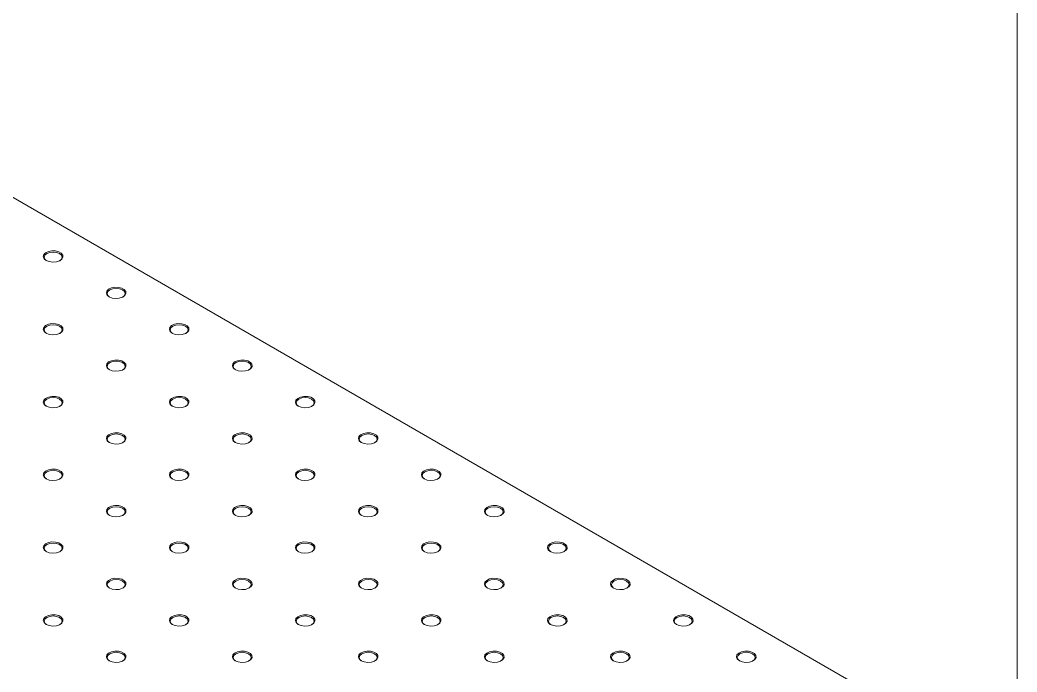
# Model space of a CAD drawing. Header units: inches. Extents: x 0.1 to 10.9, y 0 to 8.5.
# Drawn here: x 9.927 to 10.944, y 7.018 to 7.683 of the extents above; entities that cross this region are included whole.
import ezdxf

# ---------------------------------------------------------------- set-up
doc = ezdxf.new("R2010")
doc.units = ezdxf.units.IN
doc.header["$MEASUREMENT"] = 0

msp = doc.modelspace()

# ---------------------------------------------------------------- linework, layer by layer
at = {"color": 7, "linetype": 'Continuous', "lineweight": 18}
for p, q in [((10.9445, 0.0356), (10.9445, 8.4506)), ((10.7882, 7.0013), (8.4901, 8.3279))]:
    msp.add_line(p, q, dxfattribs=at)
at = {"color": 7, "linetype": 'Continuous', "lineweight": 18, "flags": 128}
for points in [[(9.9541, 7.4382), (9.952, 7.44), (9.9511, 7.442), (9.9516, 7.4442), (9.9534, 7.446), (9.9563, 7.4474), (9.9598, 7.4481), (9.9635, 7.448), (9.9668, 7.4471), (9.9694, 7.4456), (9.9709, 7.4436), (9.9711, 7.4415), (9.9699, 7.4395), (9.9676, 7.4379), (9.9644, 7.4368), (9.9607, 7.4365), (9.9571, 7.437), (9.9541, 7.4382)], [(9.9679, 7.438), (9.9696, 7.4396), (9.9703, 7.4416), (9.9696, 7.4436), (9.9676, 7.4453), (9.9647, 7.4464), (9.9612, 7.4468), (9.9577, 7.4464), (9.9547, 7.4453), (9.9527, 7.4436), (9.952, 7.4416), (9.9527, 7.4396), (9.9544, 7.438)], [(10.0183, 7.4011), (10.0163, 7.4029), (10.0154, 7.4049), (10.0159, 7.407), (10.0177, 7.4089), (10.0206, 7.4103), (10.0241, 7.4109), (10.0277, 7.4108), (10.0311, 7.41), (10.0337, 7.4085), (10.0352, 7.4065), (10.0354, 7.4044), (10.0342, 7.4024), (10.0319, 7.4007), (10.0286, 7.3997), (10.025, 7.3994), (10.0214, 7.3999), (10.0183, 7.4011)], [(10.0322, 7.4009), (10.0339, 7.4024), (10.0346, 7.4045), (10.0339, 7.4065), (10.0319, 7.4082), (10.0289, 7.4093), (10.0254, 7.4097), (10.0219, 7.4093), (10.019, 7.4082), (10.017, 7.4065), (10.0163, 7.4045), (10.017, 7.4024), (10.0187, 7.4009)], [(9.9541, 7.364), (9.952, 7.3658), (9.9511, 7.3678), (9.9516, 7.3699), (9.9534, 7.3718), (9.9563, 7.3732), (9.9598, 7.3738), (9.9635, 7.3737), (9.9668, 7.3729), (9.9694, 7.3714), (9.9709, 7.3694), (9.9711, 7.3673), (9.9699, 7.3653), (9.9676, 7.3636), (9.9644, 7.3626), (9.9607, 7.3623), (9.9571, 7.3628), (9.9541, 7.364)], [(9.9679, 7.3638), (9.9696, 7.3653), (9.9703, 7.3674), (9.9696, 7.3694), (9.9676, 7.3711), (9.9647, 7.3722), (9.9612, 7.3726), (9.9577, 7.3722), (9.9547, 7.3711), (9.9527, 7.3694), (9.952, 7.3674), (9.9527, 7.3653), (9.9544, 7.3638)], [(10.0826, 7.364), (10.0805, 7.3658), (10.0797, 7.3678), (10.0802, 7.3699), (10.082, 7.3718), (10.0848, 7.3732), (10.0883, 7.3738), (10.092, 7.3737), (10.0954, 7.3729), (10.098, 7.3714), (10.0995, 7.3694), (10.0997, 7.3673), (10.0985, 7.3653), (10.0961, 7.3636), (10.0929, 7.3626), (10.0893, 7.3623), (10.0857, 7.3628), (10.0826, 7.364)], [(10.0965, 7.3638), (10.0982, 7.3653), (10.0989, 7.3674), (10.0982, 7.3694), (10.0962, 7.3711), (10.0932, 7.3722), (10.0897, 7.3726), (10.0862, 7.3722), (10.0833, 7.3711), (10.0813, 7.3694), (10.0806, 7.3674), (10.0813, 7.3653), (10.083, 7.3638)], [(10.0183, 7.3269), (10.0163, 7.3286), (10.0154, 7.3307), (10.0159, 7.3328), (10.0177, 7.3347), (10.0206, 7.336), (10.0241, 7.3367), (10.0277, 7.3366), (10.0311, 7.3358), (10.0337, 7.3343), (10.0352, 7.3323), (10.0354, 7.3302), (10.0342, 7.3282), (10.0319, 7.3265), (10.0286, 7.3255), (10.025, 7.3252), (10.0214, 7.3257), (10.0183, 7.3269)], [(10.0322, 7.3267), (10.0339, 7.3282), (10.0346, 7.3302), (10.0339, 7.3323), (10.0319, 7.334), (10.0289, 7.3351), (10.0254, 7.3355), (10.0219, 7.3351), (10.019, 7.334), (10.017, 7.3323), (10.0163, 7.3302), (10.017, 7.3282), (10.0187, 7.3267)], [(10.1469, 7.3269), (10.1448, 7.3286), (10.144, 7.3307), (10.1445, 7.3328), (10.1463, 7.3347), (10.1491, 7.336), (10.1526, 7.3367), (10.1563, 7.3366), (10.1597, 7.3358), (10.1623, 7.3343), (10.1638, 7.3323), (10.164, 7.3302), (10.1628, 7.3282), (10.1604, 7.3265), (10.1572, 7.3255), (10.1535, 7.3252), (10.15, 7.3257), (10.1469, 7.3269)], [(10.1608, 7.3267), (10.1624, 7.3282), (10.1631, 7.3302), (10.1624, 7.3323), (10.1605, 7.334), (10.1575, 7.3351), (10.154, 7.3355), (10.1505, 7.3351), (10.1475, 7.334), (10.1456, 7.3323), (10.1449, 7.3302), (10.1456, 7.3282), (10.1472, 7.3267)], [(9.9541, 7.2898), (9.952, 7.2915), (9.9511, 7.2936), (9.9516, 7.2957), (9.9534, 7.2976), (9.9563, 7.2989), (9.9598, 7.2996), (9.9635, 7.2995), (9.9668, 7.2987), (9.9694, 7.2972), (9.9709, 7.2952), (9.9711, 7.2931), (9.9699, 7.2911), (9.9676, 7.2894), (9.9644, 7.2884), (9.9607, 7.2881), (9.9571, 7.2886), (9.9541, 7.2898)], [(9.9679, 7.2896), (9.9696, 7.2911), (9.9703, 7.2931), (9.9696, 7.2951), (9.9676, 7.2969), (9.9647, 7.298), (9.9612, 7.2984), (9.9577, 7.298), (9.9547, 7.2969), (9.9527, 7.2951), (9.952, 7.2931), (9.9527, 7.2911), (9.9544, 7.2896)], [(10.0826, 7.2898), (10.0805, 7.2915), (10.0797, 7.2936), (10.0802, 7.2957), (10.082, 7.2976), (10.0848, 7.2989), (10.0883, 7.2996), (10.092, 7.2995), (10.0954, 7.2987), (10.098, 7.2972), (10.0995, 7.2952), (10.0997, 7.2931), (10.0985, 7.2911), (10.0961, 7.2894), (10.0929, 7.2884), (10.0893, 7.2881), (10.0857, 7.2886), (10.0826, 7.2898)], [(10.0965, 7.2896), (10.0982, 7.2911), (10.0989, 7.2931), (10.0982, 7.2951), (10.0962, 7.2969), (10.0932, 7.298), (10.0897, 7.2984), (10.0862, 7.298), (10.0833, 7.2969), (10.0813, 7.2951), (10.0806, 7.2931), (10.0813, 7.2911), (10.083, 7.2896)], [(10.2112, 7.2898), (10.2091, 7.2915), (10.2083, 7.2936), (10.2088, 7.2957), (10.2106, 7.2976), (10.2134, 7.2989), (10.2169, 7.2996), (10.2206, 7.2995), (10.224, 7.2987), (10.2266, 7.2972), (10.2281, 7.2952), (10.2282, 7.2931), (10.2271, 7.2911), (10.2247, 7.2894), (10.2215, 7.2884), (10.2178, 7.2881), (10.2142, 7.2886), (10.2112, 7.2898)], [(10.2251, 7.2896), (10.2267, 7.2911), (10.2274, 7.2931), (10.2267, 7.2951), (10.2248, 7.2969), (10.2218, 7.298), (10.2183, 7.2984), (10.2148, 7.298), (10.2118, 7.2969), (10.2099, 7.2951), (10.2092, 7.2931), (10.2099, 7.2911), (10.2115, 7.2896)], [(10.0183, 7.2527), (10.0163, 7.2544), (10.0154, 7.2565), (10.0159, 7.2586), (10.0177, 7.2605), (10.0206, 7.2618), (10.0241, 7.2625), (10.0277, 7.2624), (10.0311, 7.2615), (10.0337, 7.26), (10.0352, 7.2581), (10.0354, 7.256), (10.0342, 7.2539), (10.0319, 7.2523), (10.0286, 7.2513), (10.025, 7.251), (10.0214, 7.2515), (10.0183, 7.2527)], [(10.0322, 7.2525), (10.0339, 7.254), (10.0346, 7.256), (10.0339, 7.258), (10.0319, 7.2598), (10.0289, 7.2609), (10.0254, 7.2613), (10.0219, 7.2609), (10.019, 7.2598), (10.017, 7.258), (10.0163, 7.256), (10.017, 7.254), (10.0187, 7.2525)], [(10.1469, 7.2527), (10.1448, 7.2544), (10.144, 7.2565), (10.1445, 7.2586), (10.1463, 7.2605), (10.1491, 7.2618), (10.1526, 7.2625), (10.1563, 7.2624), (10.1597, 7.2615), (10.1623, 7.26), (10.1638, 7.2581), (10.164, 7.256), (10.1628, 7.2539), (10.1604, 7.2523), (10.1572, 7.2513), (10.1535, 7.251), (10.15, 7.2515), (10.1469, 7.2527)], [(10.1608, 7.2525), (10.1624, 7.254), (10.1631, 7.256), (10.1624, 7.258), (10.1605, 7.2598), (10.1575, 7.2609), (10.154, 7.2613), (10.1505, 7.2609), (10.1475, 7.2598), (10.1456, 7.258), (10.1449, 7.256), (10.1456, 7.254), (10.1472, 7.2525)], [(10.2755, 7.2527), (10.2734, 7.2544), (10.2725, 7.2565), (10.273, 7.2586), (10.2748, 7.2605), (10.2777, 7.2618), (10.2812, 7.2625), (10.2849, 7.2624), (10.2883, 7.2615), (10.2909, 7.26), (10.2924, 7.2581), (10.2925, 7.256), (10.2913, 7.2539), (10.289, 7.2523), (10.2858, 7.2513), (10.2821, 7.251), (10.2785, 7.2515), (10.2755, 7.2527)], [(10.2893, 7.2525), (10.291, 7.254), (10.2917, 7.256), (10.291, 7.258), (10.289, 7.2598), (10.2861, 7.2609), (10.2826, 7.2613), (10.2791, 7.2609), (10.2761, 7.2598), (10.2741, 7.258), (10.2734, 7.256), (10.2741, 7.254), (10.2758, 7.2525)], [(9.9541, 7.2156), (9.952, 7.2173), (9.9511, 7.2194), (9.9516, 7.2215), (9.9534, 7.2234), (9.9563, 7.2247), (9.9598, 7.2254), (9.9635, 7.2253), (9.9668, 7.2244), (9.9694, 7.2229), (9.9709, 7.221), (9.9711, 7.2189), (9.9699, 7.2168), (9.9676, 7.2152), (9.9644, 7.2142), (9.9607, 7.2139), (9.9571, 7.2143), (9.9541, 7.2156)], [(9.9679, 7.2154), (9.9696, 7.2169), (9.9703, 7.2189), (9.9696, 7.2209), (9.9676, 7.2226), (9.9647, 7.2238), (9.9612, 7.2242), (9.9577, 7.2238), (9.9547, 7.2226), (9.9527, 7.2209), (9.952, 7.2189), (9.9527, 7.2169), (9.9544, 7.2154)], [(10.0826, 7.2156), (10.0805, 7.2173), (10.0797, 7.2194), (10.0802, 7.2215), (10.082, 7.2234), (10.0848, 7.2247), (10.0883, 7.2254), (10.092, 7.2253), (10.0954, 7.2244), (10.098, 7.2229), (10.0995, 7.221), (10.0997, 7.2189), (10.0985, 7.2168), (10.0961, 7.2152), (10.0929, 7.2142), (10.0893, 7.2139), (10.0857, 7.2143), (10.0826, 7.2156)], [(10.0965, 7.2154), (10.0982, 7.2169), (10.0989, 7.2189), (10.0982, 7.2209), (10.0962, 7.2226), (10.0932, 7.2238), (10.0897, 7.2242), (10.0862, 7.2238), (10.0833, 7.2226), (10.0813, 7.2209), (10.0806, 7.2189), (10.0813, 7.2169), (10.083, 7.2154)], [(10.2112, 7.2156), (10.2091, 7.2173), (10.2083, 7.2194), (10.2088, 7.2215), (10.2106, 7.2234), (10.2134, 7.2247), (10.2169, 7.2254), (10.2206, 7.2253), (10.224, 7.2244), (10.2266, 7.2229), (10.2281, 7.221), (10.2282, 7.2189), (10.2271, 7.2168), (10.2247, 7.2152), (10.2215, 7.2142), (10.2178, 7.2139), (10.2142, 7.2143), (10.2112, 7.2156)], [(10.2251, 7.2154), (10.2267, 7.2169), (10.2274, 7.2189), (10.2267, 7.2209), (10.2248, 7.2226), (10.2218, 7.2238), (10.2183, 7.2242), (10.2148, 7.2238), (10.2118, 7.2226), (10.2099, 7.2209), (10.2092, 7.2189), (10.2099, 7.2169), (10.2115, 7.2154)], [(10.3398, 7.2156), (10.3377, 7.2173), (10.3368, 7.2194), (10.3373, 7.2215), (10.3391, 7.2234), (10.342, 7.2247), (10.3455, 7.2254), (10.3492, 7.2253), (10.3525, 7.2244), (10.3551, 7.2229), (10.3566, 7.221), (10.3568, 7.2189), (10.3556, 7.2168), (10.3533, 7.2152), (10.35, 7.2142), (10.3464, 7.2139), (10.3428, 7.2143), (10.3398, 7.2156)], [(10.3536, 7.2154), (10.3553, 7.2169), (10.356, 7.2189), (10.3553, 7.2209), (10.3533, 7.2226), (10.3504, 7.2238), (10.3469, 7.2242), (10.3434, 7.2238), (10.3404, 7.2226), (10.3384, 7.2209), (10.3377, 7.2189), (10.3384, 7.2169), (10.3401, 7.2154)], [(10.0183, 7.1784), (10.0163, 7.1802), (10.0154, 7.1823), (10.0159, 7.1844), (10.0177, 7.1863), (10.0206, 7.1876), (10.0241, 7.1883), (10.0277, 7.1882), (10.0311, 7.1873), (10.0337, 7.1858), (10.0352, 7.1839), (10.0354, 7.1817), (10.0342, 7.1797), (10.0319, 7.1781), (10.0286, 7.177), (10.025, 7.1768), (10.0214, 7.1772), (10.0183, 7.1784)], [(10.0322, 7.1783), (10.0339, 7.1798), (10.0346, 7.1818), (10.0339, 7.1838), (10.0319, 7.1855), (10.0289, 7.1867), (10.0254, 7.1871), (10.0219, 7.1867), (10.019, 7.1855), (10.017, 7.1838), (10.0163, 7.1818), (10.017, 7.1798), (10.0187, 7.1783)], [(10.1469, 7.1784), (10.1448, 7.1802), (10.144, 7.1823), (10.1445, 7.1844), (10.1463, 7.1863), (10.1491, 7.1876), (10.1526, 7.1883), (10.1563, 7.1882), (10.1597, 7.1873), (10.1623, 7.1858), (10.1638, 7.1839), (10.164, 7.1817), (10.1628, 7.1797), (10.1604, 7.1781), (10.1572, 7.177), (10.1535, 7.1768), (10.15, 7.1772), (10.1469, 7.1784)], [(10.1608, 7.1783), (10.1624, 7.1798), (10.1631, 7.1818), (10.1624, 7.1838), (10.1605, 7.1855), (10.1575, 7.1867), (10.154, 7.1871), (10.1505, 7.1867), (10.1475, 7.1855), (10.1456, 7.1838), (10.1449, 7.1818), (10.1456, 7.1798), (10.1472, 7.1783)], [(10.2755, 7.1784), (10.2734, 7.1802), (10.2725, 7.1823), (10.273, 7.1844), (10.2748, 7.1863), (10.2777, 7.1876), (10.2812, 7.1883), (10.2849, 7.1882), (10.2883, 7.1873), (10.2909, 7.1858), (10.2924, 7.1839), (10.2925, 7.1817), (10.2913, 7.1797), (10.289, 7.1781), (10.2858, 7.177), (10.2821, 7.1768), (10.2785, 7.1772), (10.2755, 7.1784)], [(10.2893, 7.1783), (10.291, 7.1798), (10.2917, 7.1818), (10.291, 7.1838), (10.289, 7.1855), (10.2861, 7.1867), (10.2826, 7.1871), (10.2791, 7.1867), (10.2761, 7.1855), (10.2741, 7.1838), (10.2734, 7.1818), (10.2741, 7.1798), (10.2758, 7.1783)], [(10.404, 7.1784), (10.4019, 7.1802), (10.4011, 7.1823), (10.4016, 7.1844), (10.4034, 7.1863), (10.4063, 7.1876), (10.4098, 7.1883), (10.4134, 7.1882), (10.4168, 7.1873), (10.4194, 7.1858), (10.4209, 7.1839), (10.4211, 7.1817), (10.4199, 7.1797), (10.4176, 7.1781), (10.4143, 7.177), (10.4107, 7.1768), (10.4071, 7.1772), (10.404, 7.1784)], [(10.4179, 7.1783), (10.4196, 7.1798), (10.4203, 7.1818), (10.4196, 7.1838), (10.4176, 7.1855), (10.4146, 7.1867), (10.4111, 7.1871), (10.4076, 7.1867), (10.4047, 7.1855), (10.4027, 7.1838), (10.402, 7.1818), (10.4027, 7.1798), (10.4044, 7.1783)], [(9.9541, 7.1413), (9.952, 7.1431), (9.9511, 7.1452), (9.9516, 7.1473), (9.9534, 7.1491), (9.9563, 7.1505), (9.9598, 7.1512), (9.9635, 7.1511), (9.9668, 7.1502), (9.9694, 7.1487), (9.9709, 7.1468), (9.9711, 7.1446), (9.9699, 7.1426), (9.9676, 7.141), (9.9644, 7.1399), (9.9607, 7.1396), (9.9571, 7.1401), (9.9541, 7.1413)], [(10.0826, 7.1413), (10.0805, 7.1431), (10.0797, 7.1452), (10.0802, 7.1473), (10.082, 7.1491), (10.0848, 7.1505), (10.0883, 7.1512), (10.092, 7.1511), (10.0954, 7.1502), (10.098, 7.1487), (10.0995, 7.1468), (10.0997, 7.1446), (10.0985, 7.1426), (10.0961, 7.141), (10.0929, 7.1399), (10.0893, 7.1396), (10.0857, 7.1401), (10.0826, 7.1413)], [(10.2112, 7.1413), (10.2091, 7.1431), (10.2083, 7.1452), (10.2088, 7.1473), (10.2106, 7.1491), (10.2134, 7.1505), (10.2169, 7.1512), (10.2206, 7.1511), (10.224, 7.1502), (10.2266, 7.1487), (10.2281, 7.1468), (10.2282, 7.1446), (10.2271, 7.1426), (10.2247, 7.141), (10.2215, 7.1399), (10.2178, 7.1396), (10.2142, 7.1401), (10.2112, 7.1413)], [(10.3398, 7.1413), (10.3377, 7.1431), (10.3368, 7.1452), (10.3373, 7.1473), (10.3391, 7.1491), (10.342, 7.1505), (10.3455, 7.1512), (10.3492, 7.1511), (10.3525, 7.1502), (10.3551, 7.1487), (10.3566, 7.1468), (10.3568, 7.1446), (10.3556, 7.1426), (10.3533, 7.141), (10.35, 7.1399), (10.3464, 7.1396), (10.3428, 7.1401), (10.3398, 7.1413)], [(10.4683, 7.1413), (10.4662, 7.1431), (10.4654, 7.1452), (10.4659, 7.1473), (10.4677, 7.1491), (10.4705, 7.1505), (10.474, 7.1512), (10.4777, 7.1511), (10.4811, 7.1502), (10.4837, 7.1487), (10.4852, 7.1468), (10.4854, 7.1446), (10.4842, 7.1426), (10.4818, 7.141), (10.4786, 7.1399), (10.475, 7.1396), (10.4714, 7.1401), (10.4683, 7.1413)], [(9.9679, 7.1412), (9.9696, 7.1427), (9.9703, 7.1447), (9.9696, 7.1467), (9.9676, 7.1484), (9.9647, 7.1496), (9.9612, 7.15), (9.9577, 7.1496), (9.9547, 7.1484), (9.9527, 7.1467), (9.952, 7.1447), (9.9527, 7.1427), (9.9544, 7.1412)], [(10.0965, 7.1412), (10.0982, 7.1427), (10.0989, 7.1447), (10.0982, 7.1467), (10.0962, 7.1484), (10.0932, 7.1496), (10.0897, 7.15), (10.0862, 7.1496), (10.0833, 7.1484), (10.0813, 7.1467), (10.0806, 7.1447), (10.0813, 7.1427), (10.083, 7.1412)], [(10.2251, 7.1412), (10.2267, 7.1427), (10.2274, 7.1447), (10.2267, 7.1467), (10.2248, 7.1484), (10.2218, 7.1496), (10.2183, 7.15), (10.2148, 7.1496), (10.2118, 7.1484), (10.2099, 7.1467), (10.2092, 7.1447), (10.2099, 7.1427), (10.2115, 7.1412)], [(10.3536, 7.1412), (10.3553, 7.1427), (10.356, 7.1447), (10.3553, 7.1467), (10.3533, 7.1484), (10.3504, 7.1496), (10.3469, 7.15), (10.3434, 7.1496), (10.3404, 7.1484), (10.3384, 7.1467), (10.3377, 7.1447), (10.3384, 7.1427), (10.3401, 7.1412)], [(10.4822, 7.1412), (10.4839, 7.1427), (10.4846, 7.1447), (10.4839, 7.1467), (10.4819, 7.1484), (10.4789, 7.1496), (10.4754, 7.15), (10.4719, 7.1496), (10.469, 7.1484), (10.467, 7.1467), (10.4663, 7.1447), (10.467, 7.1427), (10.4687, 7.1412)], [(10.0183, 7.1042), (10.0163, 7.106), (10.0154, 7.1081), (10.0159, 7.1102), (10.0177, 7.112), (10.0206, 7.1134), (10.0241, 7.1141), (10.0277, 7.114), (10.0311, 7.1131), (10.0337, 7.1116), (10.0352, 7.1097), (10.0354, 7.1075), (10.0342, 7.1055), (10.0319, 7.1039), (10.0286, 7.1028), (10.025, 7.1025), (10.0214, 7.103), (10.0183, 7.1042)], [(10.0322, 7.104), (10.0339, 7.1056), (10.0346, 7.1076), (10.0339, 7.1096), (10.0319, 7.1113), (10.0289, 7.1125), (10.0254, 7.1129), (10.0219, 7.1125), (10.019, 7.1113), (10.017, 7.1096), (10.0163, 7.1076), (10.017, 7.1056), (10.0187, 7.104)], [(10.1469, 7.1042), (10.1448, 7.106), (10.144, 7.1081), (10.1445, 7.1102), (10.1463, 7.112), (10.1491, 7.1134), (10.1526, 7.1141), (10.1563, 7.114), (10.1597, 7.1131), (10.1623, 7.1116), (10.1638, 7.1097), (10.164, 7.1075), (10.1628, 7.1055), (10.1604, 7.1039), (10.1572, 7.1028), (10.1535, 7.1025), (10.15, 7.103), (10.1469, 7.1042)], [(10.1608, 7.104), (10.1624, 7.1056), (10.1631, 7.1076), (10.1624, 7.1096), (10.1605, 7.1113), (10.1575, 7.1125), (10.154, 7.1129), (10.1505, 7.1125), (10.1475, 7.1113), (10.1456, 7.1096), (10.1449, 7.1076), (10.1456, 7.1056), (10.1472, 7.104)], [(10.2755, 7.1042), (10.2734, 7.106), (10.2725, 7.1081), (10.273, 7.1102), (10.2748, 7.112), (10.2777, 7.1134), (10.2812, 7.1141), (10.2849, 7.114), (10.2883, 7.1131), (10.2909, 7.1116), (10.2924, 7.1097), (10.2925, 7.1075), (10.2913, 7.1055), (10.289, 7.1039), (10.2858, 7.1028), (10.2821, 7.1025), (10.2785, 7.103), (10.2755, 7.1042)], [(10.2893, 7.104), (10.291, 7.1056), (10.2917, 7.1076), (10.291, 7.1096), (10.289, 7.1113), (10.2861, 7.1125), (10.2826, 7.1129), (10.2791, 7.1125), (10.2761, 7.1113), (10.2741, 7.1096), (10.2734, 7.1076), (10.2741, 7.1056), (10.2758, 7.104)], [(10.404, 7.1042), (10.4019, 7.106), (10.4011, 7.1081), (10.4016, 7.1102), (10.4034, 7.112), (10.4063, 7.1134), (10.4098, 7.1141), (10.4134, 7.114), (10.4168, 7.1131), (10.4194, 7.1116), (10.4209, 7.1097), (10.4211, 7.1075), (10.4199, 7.1055), (10.4176, 7.1039), (10.4143, 7.1028), (10.4107, 7.1025), (10.4071, 7.103), (10.404, 7.1042)], [(10.4179, 7.104), (10.4196, 7.1056), (10.4203, 7.1076), (10.4196, 7.1096), (10.4176, 7.1113), (10.4146, 7.1125), (10.4111, 7.1129), (10.4076, 7.1125), (10.4047, 7.1113), (10.4027, 7.1096), (10.402, 7.1076), (10.4027, 7.1056), (10.4044, 7.104)], [(10.5326, 7.1042), (10.5305, 7.106), (10.5297, 7.1081), (10.5302, 7.1102), (10.532, 7.112), (10.5348, 7.1134), (10.5383, 7.1141), (10.542, 7.114), (10.5454, 7.1131), (10.548, 7.1116), (10.5495, 7.1097), (10.5497, 7.1075), (10.5485, 7.1055), (10.5461, 7.1039), (10.5429, 7.1028), (10.5392, 7.1025), (10.5356, 7.103), (10.5326, 7.1042)], [(10.5465, 7.104), (10.5481, 7.1056), (10.5488, 7.1076), (10.5481, 7.1096), (10.5462, 7.1113), (10.5432, 7.1125), (10.5397, 7.1129), (10.5362, 7.1125), (10.5332, 7.1113), (10.5313, 7.1096), (10.5306, 7.1076), (10.5313, 7.1056), (10.5329, 7.104)], [(9.9541, 7.0671), (9.952, 7.0689), (9.9511, 7.0709), (9.9516, 7.0731), (9.9534, 7.0749), (9.9563, 7.0763), (9.9598, 7.077), (9.9635, 7.0769), (9.9668, 7.076), (9.9694, 7.0745), (9.9709, 7.0725), (9.9711, 7.0704), (9.9699, 7.0684), (9.9676, 7.0668), (9.9644, 7.0657), (9.9607, 7.0654), (9.9571, 7.0659), (9.9541, 7.0671)], [(9.9679, 7.0669), (9.9696, 7.0685), (9.9703, 7.0705), (9.9696, 7.0725), (9.9676, 7.0742), (9.9647, 7.0753), (9.9612, 7.0757), (9.9577, 7.0753), (9.9547, 7.0742), (9.9527, 7.0725), (9.952, 7.0705), (9.9527, 7.0685), (9.9544, 7.0669)], [(10.0826, 7.0671), (10.0805, 7.0689), (10.0797, 7.0709), (10.0802, 7.0731), (10.082, 7.0749), (10.0848, 7.0763), (10.0883, 7.077), (10.092, 7.0769), (10.0954, 7.076), (10.098, 7.0745), (10.0995, 7.0725), (10.0997, 7.0704), (10.0985, 7.0684), (10.0961, 7.0668), (10.0929, 7.0657), (10.0893, 7.0654), (10.0857, 7.0659), (10.0826, 7.0671)], [(10.0965, 7.0669), (10.0982, 7.0685), (10.0989, 7.0705), (10.0982, 7.0725), (10.0962, 7.0742), (10.0932, 7.0753), (10.0897, 7.0757), (10.0862, 7.0753), (10.0833, 7.0742), (10.0813, 7.0725), (10.0806, 7.0705), (10.0813, 7.0685), (10.083, 7.0669)], [(10.2112, 7.0671), (10.2091, 7.0689), (10.2083, 7.0709), (10.2088, 7.0731), (10.2106, 7.0749), (10.2134, 7.0763), (10.2169, 7.077), (10.2206, 7.0769), (10.224, 7.076), (10.2266, 7.0745), (10.2281, 7.0725), (10.2282, 7.0704), (10.2271, 7.0684), (10.2247, 7.0668), (10.2215, 7.0657), (10.2178, 7.0654), (10.2142, 7.0659), (10.2112, 7.0671)], [(10.2251, 7.0669), (10.2267, 7.0685), (10.2274, 7.0705), (10.2267, 7.0725), (10.2248, 7.0742), (10.2218, 7.0753), (10.2183, 7.0757), (10.2148, 7.0753), (10.2118, 7.0742), (10.2099, 7.0725), (10.2092, 7.0705), (10.2099, 7.0685), (10.2115, 7.0669)], [(10.3398, 7.0671), (10.3377, 7.0689), (10.3368, 7.0709), (10.3373, 7.0731), (10.3391, 7.0749), (10.342, 7.0763), (10.3455, 7.077), (10.3492, 7.0769), (10.3525, 7.076), (10.3551, 7.0745), (10.3566, 7.0725), (10.3568, 7.0704), (10.3556, 7.0684), (10.3533, 7.0668), (10.35, 7.0657), (10.3464, 7.0654), (10.3428, 7.0659), (10.3398, 7.0671)], [(10.3536, 7.0669), (10.3553, 7.0685), (10.356, 7.0705), (10.3553, 7.0725), (10.3533, 7.0742), (10.3504, 7.0753), (10.3469, 7.0757), (10.3434, 7.0753), (10.3404, 7.0742), (10.3384, 7.0725), (10.3377, 7.0705), (10.3384, 7.0685), (10.3401, 7.0669)], [(10.4683, 7.0671), (10.4662, 7.0689), (10.4654, 7.0709), (10.4659, 7.0731), (10.4677, 7.0749), (10.4705, 7.0763), (10.474, 7.077), (10.4777, 7.0769), (10.4811, 7.076), (10.4837, 7.0745), (10.4852, 7.0725), (10.4854, 7.0704), (10.4842, 7.0684), (10.4818, 7.0668), (10.4786, 7.0657), (10.475, 7.0654), (10.4714, 7.0659), (10.4683, 7.0671)], [(10.4822, 7.0669), (10.4839, 7.0685), (10.4846, 7.0705), (10.4839, 7.0725), (10.4819, 7.0742), (10.4789, 7.0753), (10.4754, 7.0757), (10.4719, 7.0753), (10.469, 7.0742), (10.467, 7.0725), (10.4663, 7.0705), (10.467, 7.0685), (10.4687, 7.0669)], [(10.5969, 7.0671), (10.5948, 7.0689), (10.594, 7.0709), (10.5945, 7.0731), (10.5963, 7.0749), (10.5991, 7.0763), (10.6026, 7.077), (10.6063, 7.0769), (10.6097, 7.076), (10.6123, 7.0745), (10.6138, 7.0725), (10.6139, 7.0704), (10.6128, 7.0684), (10.6104, 7.0668), (10.6072, 7.0657), (10.6035, 7.0654), (10.5999, 7.0659), (10.5969, 7.0671)], [(10.6108, 7.0669), (10.6124, 7.0685), (10.6131, 7.0705), (10.6124, 7.0725), (10.6104, 7.0742), (10.6075, 7.0753), (10.604, 7.0757), (10.6005, 7.0753), (10.5975, 7.0742), (10.5955, 7.0725), (10.5948, 7.0705), (10.5955, 7.0685), (10.5972, 7.0669)], [(10.0183, 7.03), (10.0163, 7.0318), (10.0154, 7.0338), (10.0159, 7.036), (10.0177, 7.0378), (10.0206, 7.0392), (10.0241, 7.0399), (10.0277, 7.0398), (10.0311, 7.0389), (10.0337, 7.0374), (10.0352, 7.0354), (10.0354, 7.0333), (10.0342, 7.0313), (10.0319, 7.0296), (10.0286, 7.0286), (10.025, 7.0283), (10.0214, 7.0288), (10.0183, 7.03)], [(10.1469, 7.03), (10.1448, 7.0318), (10.144, 7.0338), (10.1445, 7.036), (10.1463, 7.0378), (10.1491, 7.0392), (10.1526, 7.0399), (10.1563, 7.0398), (10.1597, 7.0389), (10.1623, 7.0374), (10.1638, 7.0354), (10.164, 7.0333), (10.1628, 7.0313), (10.1604, 7.0296), (10.1572, 7.0286), (10.1535, 7.0283), (10.15, 7.0288), (10.1469, 7.03)], [(10.2755, 7.03), (10.2734, 7.0318), (10.2725, 7.0338), (10.273, 7.036), (10.2748, 7.0378), (10.2777, 7.0392), (10.2812, 7.0399), (10.2849, 7.0398), (10.2883, 7.0389), (10.2909, 7.0374), (10.2924, 7.0354), (10.2925, 7.0333), (10.2913, 7.0313), (10.289, 7.0296), (10.2858, 7.0286), (10.2821, 7.0283), (10.2785, 7.0288), (10.2755, 7.03)], [(10.404, 7.03), (10.4019, 7.0318), (10.4011, 7.0338), (10.4016, 7.036), (10.4034, 7.0378), (10.4063, 7.0392), (10.4098, 7.0399), (10.4134, 7.0398), (10.4168, 7.0389), (10.4194, 7.0374), (10.4209, 7.0354), (10.4211, 7.0333), (10.4199, 7.0313), (10.4176, 7.0296), (10.4143, 7.0286), (10.4107, 7.0283), (10.4071, 7.0288), (10.404, 7.03)], [(10.5326, 7.03), (10.5305, 7.0318), (10.5297, 7.0338), (10.5302, 7.036), (10.532, 7.0378), (10.5348, 7.0392), (10.5383, 7.0399), (10.542, 7.0398), (10.5454, 7.0389), (10.548, 7.0374), (10.5495, 7.0354), (10.5497, 7.0333), (10.5485, 7.0313), (10.5461, 7.0296), (10.5429, 7.0286), (10.5392, 7.0283), (10.5356, 7.0288), (10.5326, 7.03)], [(10.6612, 7.03), (10.6591, 7.0318), (10.6582, 7.0338), (10.6587, 7.036), (10.6605, 7.0378), (10.6634, 7.0392), (10.6669, 7.0399), (10.6706, 7.0398), (10.6739, 7.0389), (10.6766, 7.0374), (10.678, 7.0354), (10.6782, 7.0333), (10.677, 7.0313), (10.6747, 7.0296), (10.6715, 7.0286), (10.6678, 7.0283), (10.6642, 7.0288), (10.6612, 7.03)], [(10.0322, 7.0298), (10.0339, 7.0313), (10.0346, 7.0334), (10.0339, 7.0354), (10.0319, 7.0371), (10.0289, 7.0382), (10.0254, 7.0386), (10.0219, 7.0382), (10.019, 7.0371), (10.017, 7.0354), (10.0163, 7.0334), (10.017, 7.0313), (10.0187, 7.0298)], [(10.1608, 7.0298), (10.1624, 7.0313), (10.1631, 7.0334), (10.1624, 7.0354), (10.1605, 7.0371), (10.1575, 7.0382), (10.154, 7.0386), (10.1505, 7.0382), (10.1475, 7.0371), (10.1456, 7.0354), (10.1449, 7.0334), (10.1456, 7.0313), (10.1472, 7.0298)], [(10.2893, 7.0298), (10.291, 7.0313), (10.2917, 7.0334), (10.291, 7.0354), (10.289, 7.0371), (10.2861, 7.0382), (10.2826, 7.0386), (10.2791, 7.0382), (10.2761, 7.0371), (10.2741, 7.0354), (10.2734, 7.0334), (10.2741, 7.0313), (10.2758, 7.0298)], [(10.4179, 7.0298), (10.4196, 7.0313), (10.4203, 7.0334), (10.4196, 7.0354), (10.4176, 7.0371), (10.4146, 7.0382), (10.4111, 7.0386), (10.4076, 7.0382), (10.4047, 7.0371), (10.4027, 7.0354), (10.402, 7.0334), (10.4027, 7.0313), (10.4044, 7.0298)], [(10.5465, 7.0298), (10.5481, 7.0313), (10.5488, 7.0334), (10.5481, 7.0354), (10.5462, 7.0371), (10.5432, 7.0382), (10.5397, 7.0386), (10.5362, 7.0382), (10.5332, 7.0371), (10.5313, 7.0354), (10.5306, 7.0334), (10.5313, 7.0313), (10.5329, 7.0298)], [(10.675, 7.0298), (10.6767, 7.0313), (10.6774, 7.0334), (10.6767, 7.0354), (10.6747, 7.0371), (10.6718, 7.0382), (10.6683, 7.0386), (10.6648, 7.0382), (10.6618, 7.0371), (10.6598, 7.0354), (10.6591, 7.0334), (10.6598, 7.0313), (10.6615, 7.0298)]]:
    msp.add_lwpolyline(points, dxfattribs=at)

doc.saveas('drawing.dxf')
